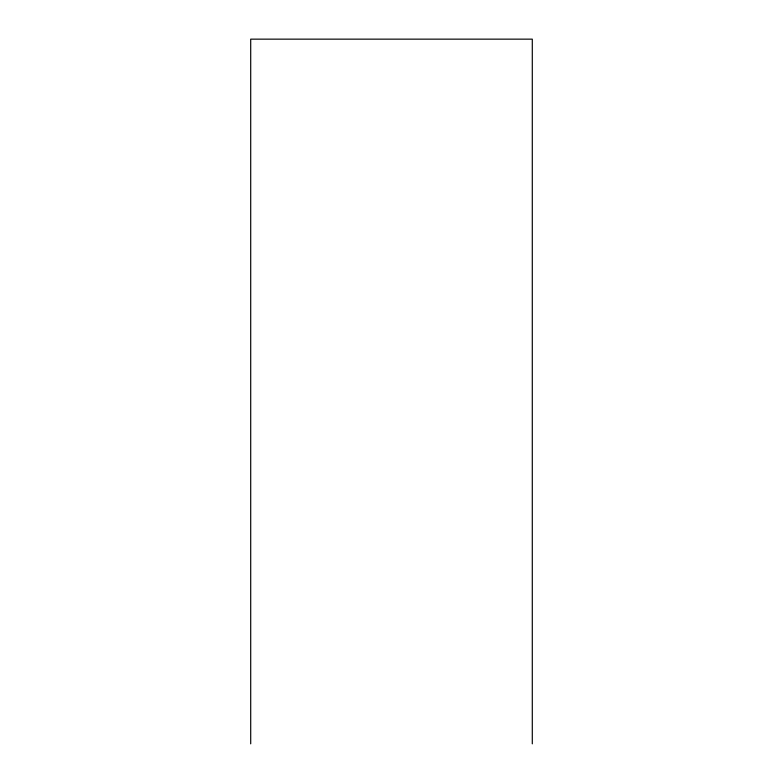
<?xml version="1.0" encoding="UTF-8"?>
<svg xmlns="http://www.w3.org/2000/svg" width="783" height="783" viewBox="0 0 783 783"><rect width="100%" height="100%" fill="white"/><g stroke="black" fill="none" stroke-linecap="round" stroke-linejoin="round"><path stroke-width="1.17" d="M532.293 743.85L532.293 39.15L250.707 39.15L250.707 743.85"/></g></svg>
